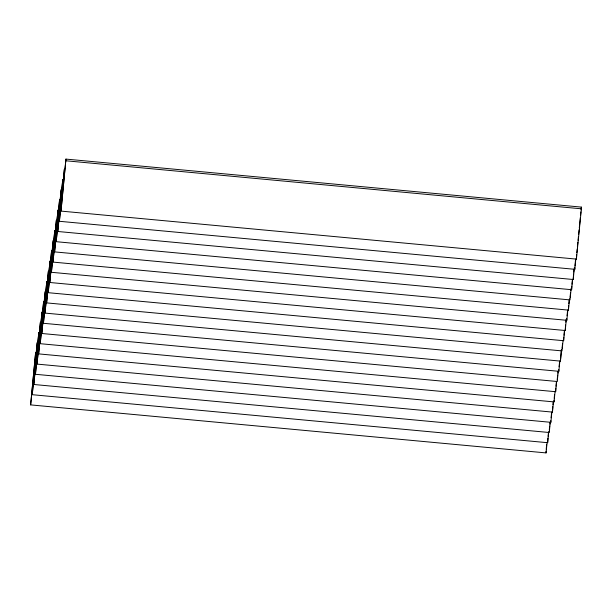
<?xml version="1.0" encoding="UTF-8"?>
<svg xmlns="http://www.w3.org/2000/svg" width="612" height="612" viewBox="0 0 612 612"><rect width="100%" height="100%" fill="white"/><g stroke="black" fill="none" stroke-linecap="round" stroke-linejoin="round"><path stroke-width="0.92" d="M30.646 404.892L35.595 352.894L30.646 404.892L546.057 452.911L547.097 442.468M32.245 394.694L37.187 342.689L32.245 394.694L547.656 442.706L548.788 431.322M33.844 384.489L38.786 332.492L33.844 384.489L549.255 432.508L550.287 422.066M35.442 374.292L40.384 322.295L35.442 374.292L550.854 422.311L551.886 411.868M37.034 364.094L41.983 312.089L37.034 364.094L552.445 412.106L553.485 401.671M45.372 302.06L43.582 301.892L38.633 353.889L554.044 401.908L555.084 391.466M38.633 353.889L43.582 301.892M40.231 343.692L45.173 291.695L40.231 343.692L555.642 391.711L556.675 381.268M41.83 333.494L46.772 281.489L41.83 333.494L557.241 381.505L558.274 371.071M43.429 323.289L48.371 271.292L43.429 323.289L558.84 371.308L559.873 360.866M45.02 313.092L49.97 261.095L45.02 313.092L560.431 361.111L561.564 349.72M53.359 251.058L51.569 250.889L46.619 302.894L562.03 350.906L563.071 340.471M46.619 302.894L51.569 250.889M48.218 292.689L53.16 240.692L48.218 292.689L563.629 340.708L564.662 330.266M49.817 282.492L54.759 230.495L49.817 282.492L565.228 330.511L566.261 320.068M51.416 272.294L56.358 220.289L51.416 272.294L566.827 320.305L567.86 309.871M53.007 262.089L57.956 210.092L53.007 262.089L568.418 310.108L569.55 298.717M61.338 200.055L59.555 199.895L54.606 251.892L570.017 299.911L571.057 289.468M54.606 251.892L59.555 199.895M56.205 241.694L61.146 189.689L56.205 241.694L571.616 289.705L572.648 279.271M57.803 231.489L62.745 179.492L57.803 231.489L573.214 279.508L574.438 267.169M59.402 221.292L64.344 169.294L59.402 221.292L574.813 269.311L575.846 258.868M65.943 159.089L60.993 211.094L576.405 259.106L581.4 208.807L581.354 207.108L65.943 159.089L60.993 211.094M546.202 449.307L546.669 444.564M547.893 438.161L547.656 442.706M548.077 436.264L548.459 432.47M549.301 429.861L549.675 426.067M549.867 424.17L550.05 422.265M551.083 417.759L551.557 413.016M552.774 406.613L552.445 412.106M552.965 404.716L553.248 401.87M554.189 398.313L554.564 394.518M555.78 388.107L555.642 391.711M555.971 386.21L556.446 381.467M557.195 379.807L557.662 375.064M557.853 373.167L558.037 371.27M559.07 366.764L559.452 362.97M561.326 349.919L560.431 361.111M562.076 348.259L562.55 343.516M563.767 337.113L563.629 340.708M563.958 335.215L564.432 330.465M565.557 325.01L565.228 330.511M565.84 322.164L566.123 319.319M567.056 315.761L567.431 311.967M568.655 305.564L568.418 310.108M568.846 303.667L569.221 299.865M570.063 297.264L570.537 292.513M570.721 290.616L570.912 288.719M571.753 286.11L571.616 289.705M571.945 284.213L572.319 280.418M573.543 274.015L573.214 279.508M573.727 272.118L574.01 269.265M574.951 265.715L575.418 260.964M576.642 254.561L576.405 259.106M576.833 252.664L577.208 248.87M577.399 246.973L577.866 242.222M578.057 240.325L578.432 236.53M578.623 234.633L579.09 229.89M579.281 227.985L580.314 217.551M580.505 215.653L580.88 211.851M581.071 209.954L581.354 207.108M65.989 160.788L581.4 208.807M574.76 267.612L574.813 269.311M566.773 318.607L566.827 320.305M558.787 369.61L558.84 371.308M553.998 400.21L554.044 401.908M550.8 420.612L550.854 422.311M546.011 451.212L546.057 452.911"/></g></svg>
